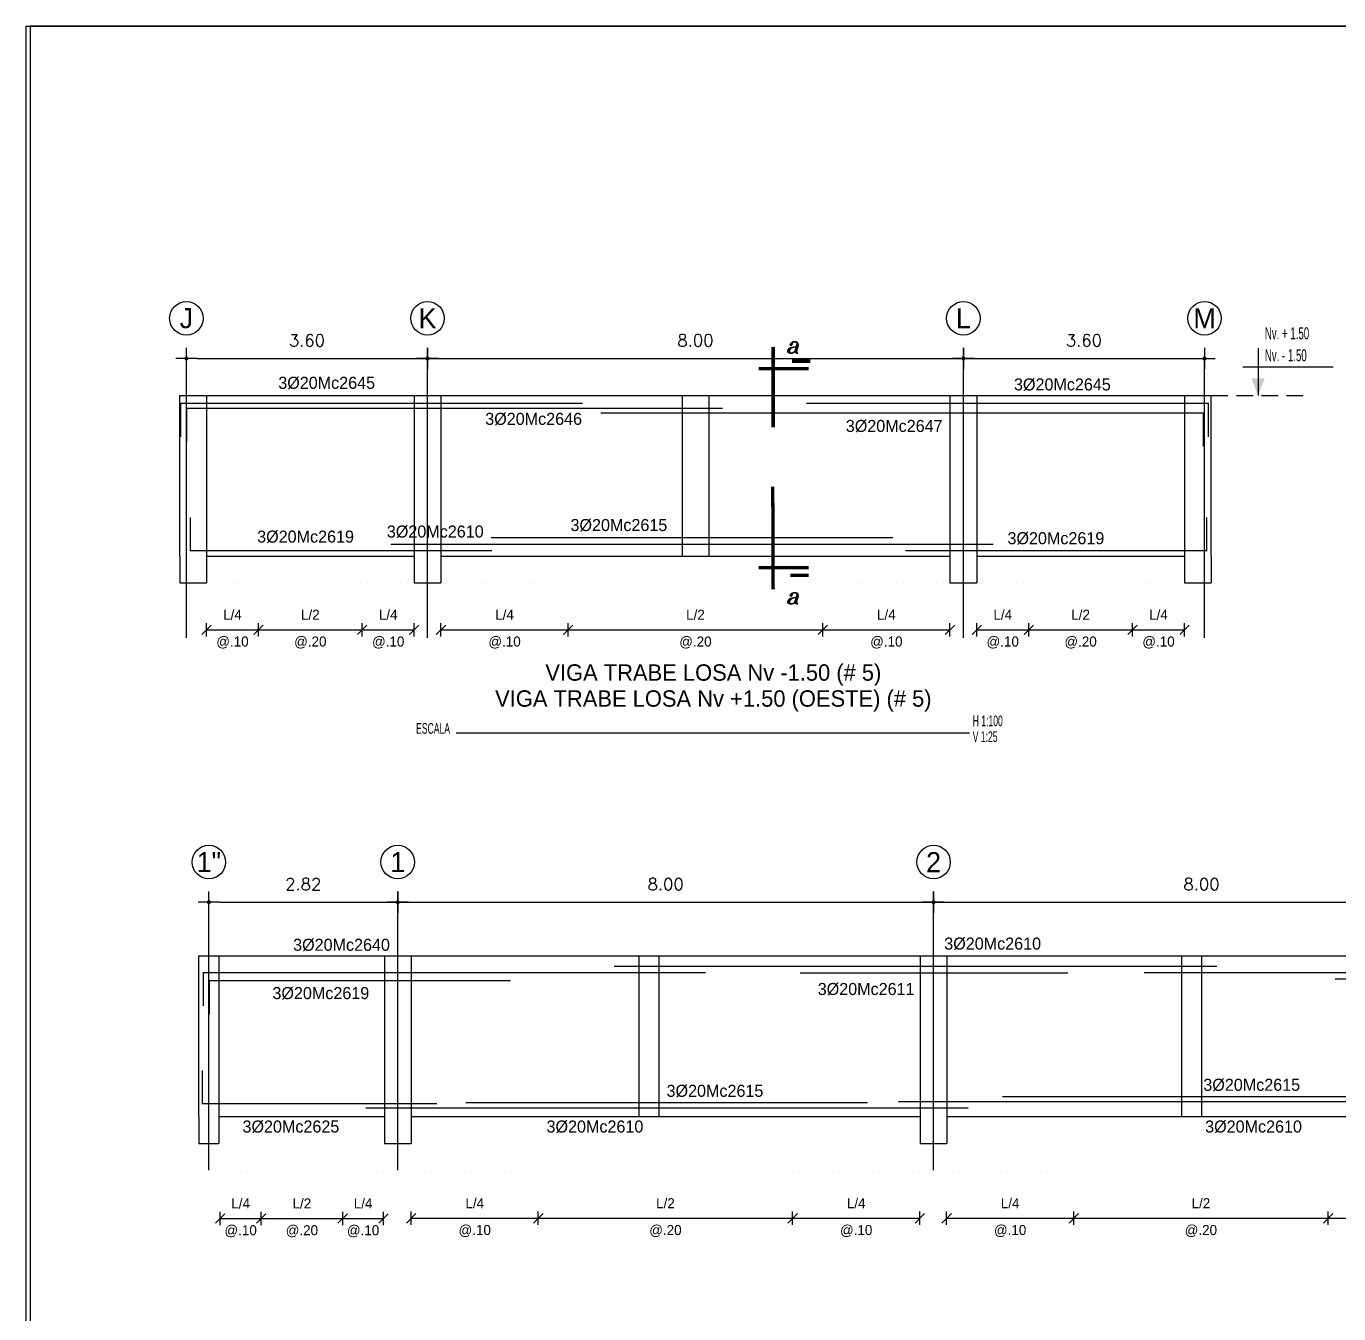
# Model space of a CAD drawing. Extents: x -2 to 140, y 23 to 108.
# Drawn here: x 30.16 to 49.76, y 80.59 to 99.81 of the extents above; entities that cross this region are included whole.
import ezdxf
from ezdxf.enums import TextEntityAlignment as Align

# ---------------------------------------------------------------- set-up
doc = ezdxf.new("R2010")
doc.units = 0
doc.header["$MEASUREMENT"] = 0
doc.linetypes.add('CENTER2', pattern=[1.125, 0.75, -0.125, 0.125, -0.125])
doc.linetypes.add('HIDDEN', pattern=[0.375, 0.25, -0.125])
doc.layers.get('0').update_dxf_attribs({"linetype": 'CONTINUOUS'})
doc.layers.get('DEFPOINTS').update_dxf_attribs({"color": 8, "linetype": 'CONTINUOUS'})
for name, color, linetype in [('ACEROS', 5, 'CONTINUOUS'), ('COLUMNAS', 2, 'CONTINUOUS'), ('EJES', 1, 'CONTINUOUS'), ('ESTRIBOS', 2, 'CONTINUOUS'), ('HIERROS', 5, 'CONTINUOUS'), ('L1', 5, 'CONTINUOUS'), ('PLANILL1', 7, 'CONTINUOUS'), ('VIGAS', 7, 'CONTINUOUS')]:
    doc.layers.add(name, color=color, linetype=linetype)
doc.styles.add('ROMANT', font='romant')
doc.styles.add('STANDART', font='TXT.SHX', dxfattribs={"height": 0.18})
doc.dimstyles.new('STYLE100', dxfattribs={"dimscale": 2, "dimtxt": 0.08, "dimasz": 0.08, "dimexe": 0, "dimexo": 0.06, "dimgap": 0.09, "dimtad": 1, "dimzin": 0, "dimtxsty": 'STANDART', "dimblk": 'DOT', "dimcen": 0.09, "dimse1": 1, "dimse2": 1, "dimclrd": 1, "dimclre": 1, "dimclrt": 2, "dimazin": 3, "dimtfac": 1, "dimtix": 1, "dimtmove": 0, "dimatfit": 3, "dimtvp": 1.25, "dimtolj": 1, "dimtzin": 0})

# ---------------------------------------------------------------- blocks, each defined once
blk = doc.blocks.new('DOT')
at = {"color": 0}
for p, q in [((-1, 0), (1, 0)), ((0, 1), (0, -1))]:
    blk.add_line(p, q, dxfattribs=at)
at = {"color": 2, "linetype": 'BYBLOCK', "const_width": 0.1875}
blk.add_lwpolyline([(0.09375, 0, 1), (-0.09375, 0, 1)], format="xyb", close=True, dxfattribs=at)
blk = doc.blocks.new('*D123')
at = {"color": 1, "linetype": 'BYBLOCK'}
blk.add_line((32.714, 94.853), (35.994, 94.853), dxfattribs=at)
at = {"layer": 'DEFPOINTS', "color": 0, "linetype": 'BYBLOCK'}
for p in [(32.554, 94.853), (36.154, 94.853), (36.154, 94.853)]:
    blk.add_point(p, dxfattribs=at)
at = {"color": 1, "linetype": 'BYBLOCK', "xscale": 0.16, "yscale": 0.16, "zscale": 0.16, "rotation": 180}
blk.add_blockref('DOT', (32.554, 94.853), dxfattribs=at)
at = {"color": 1, "linetype": 'BYBLOCK', "xscale": 0.16, "yscale": 0.16, "zscale": 0.16}
blk.add_blockref('DOT', (36.154, 94.853), dxfattribs=at)
at = {"color": 2, "linetype": 'BYBLOCK', "insert": (34.354, 95.123), "char_height": 0.18, "attachment_point": 5, "style": 'STANDART'}
blk.add_mtext('\\A1;3.60', dxfattribs=at)
blk = doc.blocks.new('_DOT')
at = {"color": 0, "linetype": 'BYBLOCK'}
blk.add_line((-0.5, 0), (-1, 0), dxfattribs=at)
at = {"color": 0, "linetype": 'BYBLOCK', "const_width": 0.5}
blk.add_lwpolyline([(-0.25, 0, 1), (0.25, 0, 1)], format="xyb", close=True, dxfattribs=at)
blk = doc.blocks.new('*D124')
at = {"color": 1, "linetype": 'BYBLOCK'}
blk.add_line((36.314, 94.853), (43.994, 94.853), dxfattribs=at)
at = {"layer": 'DEFPOINTS', "color": 0, "linetype": 'BYBLOCK'}
for p in [(36.154, 94.853), (44.154, 94.853), (44.154, 94.853)]:
    blk.add_point(p, dxfattribs=at)
at = {"color": 1, "linetype": 'BYBLOCK', "xscale": 0.16, "yscale": 0.16, "zscale": 0.16, "rotation": 180}
blk.add_blockref('DOT', (36.154, 94.853), dxfattribs=at)
at = {"color": 1, "linetype": 'BYBLOCK', "xscale": 0.16, "yscale": 0.16, "zscale": 0.16}
blk.add_blockref('DOT', (44.154, 94.853), dxfattribs=at)
at = {"color": 2, "linetype": 'BYBLOCK', "insert": (40.154, 95.123), "char_height": 0.18, "attachment_point": 5, "style": 'STANDART'}
blk.add_mtext('\\A1;8.00', dxfattribs=at)
blk = doc.blocks.new('*D125')
at = {"color": 1, "linetype": 'BYBLOCK'}
blk.add_line((44.314, 94.853), (47.594, 94.853), dxfattribs=at)
at = {"layer": 'DEFPOINTS', "color": 0, "linetype": 'BYBLOCK'}
for p in [(44.154, 94.853), (47.754, 94.853), (47.754, 94.853)]:
    blk.add_point(p, dxfattribs=at)
at = {"color": 1, "linetype": 'BYBLOCK', "xscale": 0.16, "yscale": 0.16, "zscale": 0.16, "rotation": 180}
blk.add_blockref('DOT', (44.154, 94.853), dxfattribs=at)
at = {"color": 1, "linetype": 'BYBLOCK', "xscale": 0.16, "yscale": 0.16, "zscale": 0.16}
blk.add_blockref('DOT', (47.754, 94.853), dxfattribs=at)
at = {"color": 2, "linetype": 'BYBLOCK', "insert": (45.954, 95.123), "char_height": 0.18, "attachment_point": 5, "style": 'STANDART'}
blk.add_mtext('\\A1;3.60', dxfattribs=at)
blk = doc.blocks.new('*D131')
at = {"color": 1, "linetype": 'BYBLOCK'}
blk.add_line((33.049, 86.736), (35.549, 86.736), dxfattribs=at)
at = {"layer": 'DEFPOINTS', "color": 0, "linetype": 'BYBLOCK'}
for p in [(32.889, 86.736), (35.709, 86.736), (35.709, 86.736)]:
    blk.add_point(p, dxfattribs=at)
at = {"color": 1, "linetype": 'BYBLOCK', "xscale": 0.16, "yscale": 0.16, "zscale": 0.16, "rotation": 180}
blk.add_blockref('DOT', (32.889, 86.736), dxfattribs=at)
at = {"color": 1, "linetype": 'BYBLOCK', "xscale": 0.16, "yscale": 0.16, "zscale": 0.16}
blk.add_blockref('DOT', (35.709, 86.736), dxfattribs=at)
at = {"color": 2, "linetype": 'BYBLOCK', "insert": (34.299, 87.006), "char_height": 0.18, "attachment_point": 5, "style": 'STANDART'}
blk.add_mtext('\\A1;2.82', dxfattribs=at)
blk = doc.blocks.new('*D132')
at = {"color": 1, "linetype": 'BYBLOCK'}
blk.add_line((35.869, 86.736), (43.549, 86.736), dxfattribs=at)
at = {"layer": 'DEFPOINTS', "color": 0, "linetype": 'BYBLOCK'}
for p in [(35.709, 86.736), (43.709, 86.736), (43.709, 86.736)]:
    blk.add_point(p, dxfattribs=at)
at = {"color": 1, "linetype": 'BYBLOCK', "xscale": 0.16, "yscale": 0.16, "zscale": 0.16, "rotation": 180}
blk.add_blockref('DOT', (35.709, 86.736), dxfattribs=at)
at = {"color": 1, "linetype": 'BYBLOCK', "xscale": 0.16, "yscale": 0.16, "zscale": 0.16}
blk.add_blockref('DOT', (43.709, 86.736), dxfattribs=at)
at = {"color": 2, "linetype": 'BYBLOCK', "insert": (39.709, 87.006), "char_height": 0.18, "attachment_point": 5, "style": 'STANDART'}
blk.add_mtext('\\A1;8.00', dxfattribs=at)
blk = doc.blocks.new('*D133')
at = {"color": 1, "linetype": 'BYBLOCK'}
blk.add_line((43.869, 86.736), (51.549, 86.736), dxfattribs=at)
at = {"layer": 'DEFPOINTS', "color": 0, "linetype": 'BYBLOCK'}
for p in [(43.709, 86.736), (51.709, 86.736), (51.709, 86.736)]:
    blk.add_point(p, dxfattribs=at)
at = {"color": 1, "linetype": 'BYBLOCK', "xscale": 0.16, "yscale": 0.16, "zscale": 0.16, "rotation": 180}
blk.add_blockref('DOT', (43.709, 86.736), dxfattribs=at)
at = {"color": 1, "linetype": 'BYBLOCK', "xscale": 0.16, "yscale": 0.16, "zscale": 0.16}
blk.add_blockref('DOT', (51.709, 86.736), dxfattribs=at)
at = {"color": 2, "linetype": 'BYBLOCK', "insert": (47.709, 87.006), "char_height": 0.18, "attachment_point": 5, "style": 'STANDART'}
blk.add_mtext('\\A1;8.00', dxfattribs=at)

msp = doc.modelspace()

# ---------------------------------------------------------------- linework, layer by layer
at = {"color": 6}
for p, q in [((30.163, 99.813), (139.82, 99.813)), ((30.163, 23.269), (30.163, 99.813))]:
    msp.add_line(p, q, dxfattribs=at)
for p, q in [((32.784, 90.732), (32.925, 90.873)), ((32.854, 90.703), (32.854, 90.903)), ((32.854, 90.803), (33.629, 90.803)), ((33.559, 90.732), (33.7, 90.873)), ((33.629, 90.703), (33.629, 90.903)), ((33.629, 90.803), (35.179, 90.803)), ((35.109, 90.732), (35.25, 90.873)), ((35.179, 90.703), (35.179, 90.903)), ((35.179, 90.803), (35.954, 90.803)), ((35.884, 90.732), (36.025, 90.873)), ((35.954, 90.703), (35.954, 90.903)), ((36.284, 90.732), (36.425, 90.873)), ((36.354, 90.703), (36.354, 90.903)), ((36.354, 90.803), (38.254, 90.803)), ((38.184, 90.732), (38.325, 90.873)), ((38.254, 90.703), (38.254, 90.903)), ((38.254, 90.803), (42.054, 90.803)), ((41.984, 90.732), (42.125, 90.873)), ((42.054, 90.703), (42.054, 90.903)), ((42.054, 90.803), (43.954, 90.803)), ((43.884, 90.732), (44.025, 90.873)), ((43.954, 90.703), (43.954, 90.903)), ((44.284, 90.732), (44.425, 90.873)), ((44.354, 90.703), (44.354, 90.903)), ((44.354, 90.803), (45.129, 90.803)), ((45.059, 90.732), (45.2, 90.873)), ((45.129, 90.703), (45.129, 90.903)), ((45.129, 90.803), (46.679, 90.803)), ((46.609, 90.732), (46.75, 90.873)), ((46.679, 90.703), (46.679, 90.903)), ((46.679, 90.803), (47.454, 90.803)), ((47.384, 90.732), (47.525, 90.873)), ((47.454, 90.703), (47.454, 90.903)), ((33.059, 81.915), (33.059, 82.115)), ((33.668, 81.915), (33.668, 82.115)), ((34.888, 81.915), (34.888, 82.115)), ((35.497, 81.915), (35.497, 82.115)), ((35.909, 81.918), (35.909, 82.118)), ((37.808, 81.918), (37.808, 82.118)), ((41.605, 81.918), (41.605, 82.118)), ((43.503, 81.918), (43.503, 82.118)), ((43.903, 81.918), (43.903, 82.118)), ((45.802, 81.918), (45.802, 82.118)), ((49.599, 81.918), (49.599, 82.118)), ((32.988, 81.945), (33.13, 82.086)), ((33.059, 82.015), (33.668, 82.015)), ((33.598, 81.945), (33.739, 82.086)), ((33.668, 82.015), (34.888, 82.015)), ((34.817, 81.945), (34.958, 82.086)), ((34.888, 82.015), (35.497, 82.015)), ((35.426, 81.945), (35.568, 82.086)), ((35.839, 81.947), (35.98, 82.088)), ((35.909, 82.018), (37.808, 82.018)), ((37.737, 81.947), (37.879, 82.088)), ((37.808, 82.018), (41.605, 82.018)), ((41.534, 81.947), (41.676, 82.088)), ((41.605, 82.018), (43.503, 82.018)), ((43.433, 81.947), (43.574, 82.088)), ((43.832, 81.947), (43.974, 82.088)), ((43.903, 82.018), (45.802, 82.018)), ((45.731, 81.947), (45.872, 82.088)), ((45.802, 82.018), (49.599, 82.018)), ((49.528, 81.947), (49.67, 82.088)), ((49.599, 82.018), (51.497, 82.018))]:
    msp.add_line(p, q)
for centre in [(32.554, 95.453), (36.154, 95.453), (44.154, 95.453), (47.754, 95.453), (32.889, 87.336), (35.709, 87.336), (43.709, 87.336)]:
    msp.add_circle(centre, 0.25)
at = {"layer": 'ACEROS', "color": 1, "linetype": 'CENTER2', "const_width": 0.05}
for points in [[(41.314, 95.024), (41.314, 93.825)], [(41.314, 91.407), (41.308, 92.94)]]:
    msp.add_lwpolyline(points, dxfattribs=at)
at = {"layer": 'ACEROS', "color": 1, "linetype": 'CONTINUOUS', "const_width": 0.05}
for points in [[(41.846, 94.702), (41.097, 94.702)], [(41.87, 94.813), (41.595, 94.813)], [(41.846, 91.729), (41.097, 91.729)], [(41.846, 91.618), (41.572, 91.618)]]:
    msp.add_lwpolyline(points, dxfattribs=at)
at = {"layer": 'ACEROS', "const_width": 0.02}
for points in [[(38.47, 94.183), (32.47, 94.183), (32.47, 93.683)], [(40.559, 94.11), (32.559, 94.11), (32.559, 93.61)], [(41.809, 94.183), (47.809, 94.183), (47.809, 93.683)], [(38.737, 94.038), (47.737, 94.038), (47.737, 93.538)], [(37.115, 91.983), (32.615, 91.983), (32.615, 92.483)], [(43.285, 91.983), (47.785, 91.983), (47.785, 92.483)], [(37.103, 92.177), (43.103, 92.177)], [(35.603, 92.08), (44.603, 92.08)], [(40.305, 85.685), (32.805, 85.685), (32.805, 85.185)], [(38.94, 85.779), (47.94, 85.779)], [(45.716, 85.682), (41.716, 85.682)], [(46.852, 85.687), (55.852, 85.687)], [(37.395, 85.565), (32.895, 85.565), (32.895, 85.065)], [(53.704, 85.589), (49.704, 85.589)], [(36.294, 83.728), (32.794, 83.728), (32.794, 84.228)], [(35.23, 83.665), (44.23, 83.665)], [(42.723, 83.745), (36.723, 83.745)], [(43.183, 83.759), (52.183, 83.759)], [(50.737, 83.835), (44.737, 83.835)]]:
    msp.add_lwpolyline(points, dxfattribs=at)
at = {"layer": 'COLUMNAS', "color": 1, "linetype": 'CONTINUOUS'}
msp.add_solid([(48.454, 94.556), (48.651, 94.556), (48.553, 94.303)], dxfattribs=at)
at = {"layer": 'EJES'}
for p, q in [((32.554, 90.681), (32.554, 94.853)), ((36.154, 90.681), (36.154, 94.853)), ((44.154, 90.681), (44.154, 94.853)), ((47.754, 90.681), (47.754, 94.853)), ((32.889, 82.736), (32.889, 86.736)), ((35.709, 82.736), (35.709, 86.736)), ((43.709, 82.736), (43.709, 86.736))]:
    msp.add_line(p, q, dxfattribs=at)
at = {"layer": 'EJES', "color": 7, "linetype": 'HIDDEN'}
msp.add_line((47.854, 94.303), (49.304, 94.303), dxfattribs=at)
at = {"layer": 'EJES', "color": 7, "linetype": 'CONTINUOUS'}
msp.add_line((36.582, 89.265), (44.245, 89.265), dxfattribs=at)
at = {"layer": 'ESTRIBOS'}
for p, q in [((32.854, 91.503), (32.854, 91.503)), ((32.954, 91.503), (32.954, 91.503)), ((33.054, 91.503), (33.054, 91.503)), ((33.154, 91.503), (33.154, 91.503)), ((33.254, 91.503), (33.254, 91.503)), ((33.354, 91.503), (33.354, 91.503)), ((33.454, 91.503), (33.454, 91.503)), ((33.554, 91.503), (33.554, 91.503)), ((33.654, 91.503), (33.654, 91.503)), ((33.904, 91.503), (33.904, 91.503)), ((34.104, 91.503), (34.104, 91.503)), ((34.304, 91.503), (34.304, 91.503)), ((34.504, 91.503), (34.504, 91.503)), ((34.704, 91.503), (34.704, 91.503)), ((34.904, 91.503), (34.904, 91.503)), ((35.154, 91.503), (35.154, 91.503)), ((35.254, 91.503), (35.254, 91.503)), ((35.354, 91.503), (35.354, 91.503)), ((35.454, 91.503), (35.454, 91.503)), ((35.554, 91.503), (35.554, 91.503)), ((35.654, 91.503), (35.654, 91.503)), ((35.754, 91.503), (35.754, 91.503)), ((35.854, 91.503), (35.854, 91.503)), ((35.954, 91.503), (35.954, 91.503)), ((36.354, 91.503), (36.354, 91.503)), ((36.454, 91.503), (36.454, 91.503)), ((36.554, 91.503), (36.554, 91.503)), ((36.654, 91.503), (36.654, 91.503)), ((36.754, 91.503), (36.754, 91.503)), ((36.854, 91.503), (36.854, 91.503)), ((36.954, 91.503), (36.954, 91.503)), ((37.054, 91.503), (37.054, 91.503)), ((37.154, 91.503), (37.154, 91.503)), ((37.254, 91.503), (37.254, 91.503)), ((37.354, 91.503), (37.354, 91.503)), ((37.454, 91.503), (37.454, 91.503)), ((37.554, 91.503), (37.554, 91.503)), ((37.654, 91.503), (37.654, 91.503)), ((37.754, 91.503), (37.754, 91.503)), ((37.854, 91.503), (37.854, 91.503)), ((37.954, 91.503), (37.954, 91.503)), ((38.054, 91.503), (38.054, 91.503)), ((38.154, 91.503), (38.154, 91.503)), ((38.254, 91.503), (38.254, 91.503)), ((38.454, 91.503), (38.454, 91.503)), ((38.654, 91.503), (38.654, 91.503)), ((38.854, 91.503), (38.854, 91.503)), ((39.054, 91.503), (39.054, 91.503)), ((39.254, 91.503), (39.254, 91.503)), ((39.454, 91.503), (39.454, 91.503)), ((39.654, 91.503), (39.654, 91.503)), ((39.854, 91.503), (39.854, 91.503)), ((40.054, 91.503), (40.054, 91.503)), ((40.254, 91.503), (40.254, 91.503)), ((40.454, 91.503), (40.454, 91.503)), ((40.654, 91.503), (40.654, 91.503)), ((40.854, 91.503), (40.854, 91.503)), ((41.054, 91.503), (41.054, 91.503)), ((41.254, 91.503), (41.254, 91.503)), ((41.454, 91.503), (41.454, 91.503)), ((41.654, 91.503), (41.654, 91.503)), ((41.854, 91.503), (41.854, 91.503)), ((42.054, 91.503), (42.054, 91.503)), ((42.154, 91.503), (42.154, 91.503)), ((42.254, 91.503), (42.254, 91.503)), ((42.354, 91.503), (42.354, 91.503)), ((42.454, 91.503), (42.454, 91.503)), ((42.554, 91.503), (42.554, 91.503)), ((42.654, 91.503), (42.654, 91.503)), ((42.754, 91.503), (42.754, 91.503)), ((42.854, 91.503), (42.854, 91.503)), ((42.954, 91.503), (42.954, 91.503)), ((43.054, 91.503), (43.054, 91.503)), ((43.154, 91.503), (43.154, 91.503)), ((43.254, 91.503), (43.254, 91.503)), ((43.354, 91.503), (43.354, 91.503)), ((43.454, 91.503), (43.454, 91.503)), ((43.554, 91.503), (43.554, 91.503)), ((43.654, 91.503), (43.654, 91.503)), ((43.754, 91.503), (43.754, 91.503)), ((43.854, 91.503), (43.854, 91.503)), ((43.954, 91.503), (43.954, 91.503)), ((44.354, 91.503), (44.354, 91.503)), ((44.454, 91.503), (44.454, 91.503)), ((44.554, 91.503), (44.554, 91.503)), ((44.654, 91.503), (44.654, 91.503)), ((44.754, 91.503), (44.754, 91.503)), ((44.854, 91.503), (44.854, 91.503)), ((44.954, 91.503), (44.954, 91.503)), ((45.054, 91.503), (45.054, 91.503)), ((45.154, 91.503), (45.154, 91.503)), ((45.404, 91.503), (45.404, 91.503)), ((45.604, 91.503), (45.604, 91.503)), ((45.804, 91.503), (45.804, 91.503)), ((46.004, 91.503), (46.004, 91.503)), ((46.204, 91.503), (46.204, 91.503)), ((46.404, 91.503), (46.404, 91.503)), ((46.654, 91.503), (46.654, 91.503)), ((46.754, 91.503), (46.754, 91.503)), ((46.854, 91.503), (46.854, 91.503)), ((46.954, 91.503), (46.954, 91.503)), ((47.054, 91.503), (47.054, 91.503)), ((47.154, 91.503), (47.154, 91.503)), ((47.254, 91.503), (47.254, 91.503)), ((47.354, 91.503), (47.354, 91.503)), ((47.454, 91.503), (47.454, 91.503)), ((33.059, 82.715), (33.059, 82.715)), ((33.159, 82.715), (33.159, 82.715)), ((33.259, 82.715), (33.259, 82.715)), ((33.359, 82.715), (33.359, 82.715)), ((33.459, 82.715), (33.459, 82.715)), ((33.559, 82.715), (33.559, 82.715)), ((33.659, 82.715), (33.659, 82.715)), ((33.878, 82.715), (33.878, 82.715)), ((34.078, 82.715), (34.078, 82.715)), ((34.278, 82.715), (34.278, 82.715)), ((34.478, 82.715), (34.478, 82.715)), ((34.678, 82.715), (34.678, 82.715)), ((34.897, 82.715), (34.897, 82.715)), ((34.997, 82.715), (34.997, 82.715)), ((35.097, 82.715), (35.097, 82.715)), ((35.197, 82.715), (35.197, 82.715)), ((35.297, 82.715), (35.297, 82.715)), ((35.397, 82.715), (35.397, 82.715)), ((35.497, 82.715), (35.497, 82.715)), ((35.909, 82.718), (35.909, 82.718)), ((36.009, 82.718), (36.009, 82.718)), ((36.109, 82.718), (36.109, 82.718)), ((36.209, 82.718), (36.209, 82.718)), ((36.309, 82.718), (36.309, 82.718)), ((36.409, 82.718), (36.409, 82.718)), ((36.509, 82.718), (36.509, 82.718)), ((36.609, 82.718), (36.609, 82.718)), ((36.709, 82.718), (36.709, 82.718)), ((36.809, 82.718), (36.809, 82.718)), ((36.909, 82.718), (36.909, 82.718)), ((37.009, 82.718), (37.009, 82.718)), ((37.109, 82.718), (37.109, 82.718)), ((37.209, 82.718), (37.209, 82.718)), ((37.309, 82.718), (37.309, 82.718)), ((37.409, 82.718), (37.409, 82.718)), ((37.509, 82.718), (37.509, 82.718)), ((37.609, 82.718), (37.609, 82.718)), ((37.709, 82.718), (37.709, 82.718)), ((37.809, 82.718), (37.809, 82.718)), ((38.106, 82.718), (38.106, 82.718)), ((38.306, 82.718), (38.306, 82.718)), ((38.506, 82.718), (38.506, 82.718)), ((38.706, 82.718), (38.706, 82.718)), ((38.906, 82.718), (38.906, 82.718)), ((39.106, 82.718), (39.106, 82.718)), ((39.306, 82.718), (39.306, 82.718)), ((39.506, 82.718), (39.506, 82.718)), ((39.706, 82.718), (39.706, 82.718)), ((39.906, 82.718), (39.906, 82.718)), ((40.106, 82.718), (40.106, 82.718)), ((40.306, 82.718), (40.306, 82.718)), ((40.506, 82.718), (40.506, 82.718)), ((40.706, 82.718), (40.706, 82.718)), ((40.906, 82.718), (40.906, 82.718)), ((41.106, 82.718), (41.106, 82.718)), ((41.306, 82.718), (41.306, 82.718)), ((41.603, 82.718), (41.603, 82.718)), ((41.703, 82.718), (41.703, 82.718)), ((41.803, 82.718), (41.803, 82.718)), ((41.903, 82.718), (41.903, 82.718)), ((42.003, 82.718), (42.003, 82.718)), ((42.103, 82.718), (42.103, 82.718)), ((42.203, 82.718), (42.203, 82.718)), ((42.303, 82.718), (42.303, 82.718)), ((42.403, 82.718), (42.403, 82.718)), ((42.503, 82.718), (42.503, 82.718)), ((42.603, 82.718), (42.603, 82.718)), ((42.703, 82.718), (42.703, 82.718)), ((42.803, 82.718), (42.803, 82.718)), ((42.903, 82.718), (42.903, 82.718)), ((43.003, 82.718), (43.003, 82.718)), ((43.103, 82.718), (43.103, 82.718)), ((43.203, 82.718), (43.203, 82.718)), ((43.303, 82.718), (43.303, 82.718)), ((43.403, 82.718), (43.403, 82.718)), ((43.503, 82.718), (43.503, 82.718)), ((43.903, 82.718), (43.903, 82.718)), ((44.003, 82.718), (44.003, 82.718)), ((44.103, 82.718), (44.103, 82.718)), ((44.203, 82.718), (44.203, 82.718)), ((44.303, 82.718), (44.303, 82.718)), ((44.403, 82.718), (44.403, 82.718)), ((44.503, 82.718), (44.503, 82.718)), ((44.603, 82.718), (44.603, 82.718)), ((44.703, 82.718), (44.703, 82.718)), ((44.803, 82.718), (44.803, 82.718)), ((44.903, 82.718), (44.903, 82.718)), ((45.003, 82.718), (45.003, 82.718)), ((45.103, 82.718), (45.103, 82.718)), ((45.203, 82.718), (45.203, 82.718)), ((45.303, 82.718), (45.303, 82.718)), ((45.403, 82.718), (45.403, 82.718)), ((45.503, 82.718), (45.503, 82.718)), ((45.603, 82.718), (45.603, 82.718)), ((45.703, 82.718), (45.703, 82.718)), ((45.803, 82.718), (45.803, 82.718)), ((46.1, 82.718), (46.1, 82.718)), ((46.3, 82.718), (46.3, 82.718)), ((46.5, 82.718), (46.5, 82.718)), ((46.7, 82.718), (46.7, 82.718)), ((46.9, 82.718), (46.9, 82.718)), ((47.1, 82.718), (47.1, 82.718)), ((47.3, 82.718), (47.3, 82.718)), ((47.5, 82.718), (47.5, 82.718)), ((47.7, 82.718), (47.7, 82.718)), ((47.9, 82.718), (47.9, 82.718)), ((48.1, 82.718), (48.1, 82.718)), ((48.3, 82.718), (48.3, 82.718)), ((48.5, 82.718), (48.5, 82.718)), ((48.7, 82.718), (48.7, 82.718)), ((48.9, 82.718), (48.9, 82.718)), ((49.1, 82.718), (49.1, 82.718)), ((49.3, 82.718), (49.3, 82.718)), ((49.597, 82.718), (49.597, 82.718)), ((49.697, 82.718), (49.697, 82.718))]:
    msp.add_line(p, q, dxfattribs=at)
at = {"layer": 'L1', "color": 7, "linetype": 'CONTINUOUS'}
for p, q in [((48.553, 95.008), (48.553, 94.303)), ((48.326, 94.729), (49.676, 94.729))]:
    msp.add_line(p, q, dxfattribs=at)
at = {"layer": 'PLANILL1', "color": 6}
for p, q in [((139.82, 99.813), (30.222, 99.813)), ((30.222, 99.813), (30.222, 23.214))]:
    msp.add_line(p, q, dxfattribs=at)
at = {"layer": 'VIGAS'}
for p, q in [((32.454, 91.903), (32.454, 94.303)), ((32.454, 94.303), (32.854, 94.303)), ((32.854, 94.303), (32.854, 91.503)), ((32.854, 94.303), (35.954, 94.303)), ((35.954, 94.303), (36.354, 94.303)), ((35.954, 94.303), (35.954, 91.503)), ((36.354, 94.303), (36.354, 91.503)), ((36.354, 94.303), (39.954, 94.303)), ((39.954, 94.303), (40.354, 94.303)), ((39.954, 94.303), (39.954, 91.903)), ((40.354, 94.303), (40.354, 91.903)), ((40.354, 94.303), (43.954, 94.303)), ((43.954, 94.303), (44.354, 94.303)), ((43.954, 94.303), (43.954, 91.503)), ((44.354, 94.303), (44.354, 91.503)), ((44.354, 94.303), (47.454, 94.303)), ((47.454, 94.303), (47.854, 94.303)), ((47.454, 94.303), (47.454, 91.503)), ((47.854, 91.903), (47.854, 94.303)), ((32.454, 91.903), (32.454, 91.503)), ((32.854, 91.903), (35.954, 91.903)), ((36.354, 91.903), (40.154, 91.903)), ((40.154, 91.903), (43.954, 91.903)), ((44.354, 91.903), (47.454, 91.903)), ((47.854, 91.903), (47.854, 91.503)), ((32.454, 91.503), (32.854, 91.503)), ((35.954, 91.503), (36.354, 91.503)), ((43.954, 91.503), (44.354, 91.503)), ((47.454, 91.503), (47.854, 91.503)), ((32.739, 83.536), (32.739, 85.936)), ((32.739, 85.936), (33.039, 85.936)), ((33.039, 85.936), (33.039, 83.136)), ((33.039, 85.936), (35.509, 85.936)), ((35.509, 85.936), (35.509, 83.136)), ((35.509, 85.936), (35.909, 85.936)), ((35.909, 85.936), (39.309, 85.936)), ((35.909, 85.936), (35.909, 83.136)), ((39.309, 85.936), (39.309, 83.536)), ((39.309, 85.936), (39.609, 85.936)), ((39.609, 85.936), (39.609, 83.536)), ((39.609, 85.936), (43.509, 85.936)), ((43.509, 85.936), (43.509, 83.136)), ((43.509, 85.936), (43.909, 85.936)), ((43.909, 85.936), (47.409, 85.936)), ((43.909, 85.936), (43.909, 83.136)), ((47.409, 85.936), (47.409, 83.536)), ((47.409, 85.936), (47.709, 85.936)), ((47.709, 85.936), (47.709, 83.536)), ((47.709, 85.936), (51.509, 85.936)), ((32.739, 83.536), (32.739, 83.136)), ((33.039, 83.536), (35.509, 83.536)), ((35.909, 83.536), (39.309, 83.536)), ((39.309, 83.536), (39.609, 83.536)), ((39.609, 83.536), (43.509, 83.536)), ((43.909, 83.536), (47.409, 83.536)), ((47.409, 83.536), (47.709, 83.536)), ((47.709, 83.536), (51.509, 83.536)), ((32.739, 83.136), (33.039, 83.136)), ((35.509, 83.136), (35.909, 83.136)), ((43.509, 83.136), (43.909, 83.136))]:
    msp.add_line(p, q, dxfattribs=at)

# ---------------------------------------------------------------- texts
for s, height, p in [('J', 0.3, (32.554, 95.453)), ('K', 0.3, (36.154, 95.453)), ('L', 0.3, (44.154, 95.453)), ('M', 0.3, (47.754, 95.453)), ('VIGA TRABE LOSA Nv -1.50 (# 5)', 0.24456, (40.421, 90.135)), ('VIGA TRABE LOSA Nv +1.50 (OESTE) (# 5)', 0.24456, (40.421, 89.747)), ('1"', 0.3, (32.889, 87.336)), ('1', 0.3, (35.709, 87.336)), ('2', 0.3, (43.709, 87.336))]:
    msp.add_text(s, height=height).set_placement(p, align=Align.MIDDLE)
for s, height, p in [('3%%c20Mc2645', 0.18, (34.648, 94.4)), ('3%%c20Mc2645', 0.18, (45.632, 94.376)), ('3%%c20Mc2646', 0.18, (37.738, 93.862)), ('3%%c20Mc2647', 0.18, (43.121, 93.756)), ('3%%c20Mc2610', 0.18, (36.269, 92.18)), ('3%%c20Mc2615', 0.18, (39.011, 92.277)), ('3%%c20Mc2619', 0.18, (34.333, 92.104)), ('3%%c20Mc2619', 0.18, (45.535, 92.08)), ('L/4', 0.15, (33.242, 90.953)), ('L/2', 0.15, (34.404, 90.953)), ('L/4', 0.15, (35.567, 90.953)), ('L/4', 0.15, (37.304, 90.953)), ('L/2', 0.15, (40.154, 90.953)), ('L/4', 0.15, (43.004, 90.953)), ('L/4', 0.15, (44.742, 90.953)), ('L/2', 0.15, (45.904, 90.953)), ('L/4', 0.15, (47.067, 90.953)), ('@.10', 0.15, (33.242, 90.553)), ('@.20', 0.15, (34.404, 90.553)), ('@.10', 0.15, (35.567, 90.553)), ('@.10', 0.15, (37.304, 90.553)), ('@.20', 0.15, (40.154, 90.553)), ('@.10', 0.15, (43.004, 90.553)), ('@.10', 0.15, (44.742, 90.553)), ('@.20', 0.15, (45.904, 90.553)), ('@.10', 0.15, (47.067, 90.553)), ('3%%c20Mc2640', 0.18, (34.87, 86.011)), ('3%%c20Mc2610', 0.18, (44.591, 86.029)), ('3%%c20Mc2619', 0.18, (34.561, 85.29)), ('3%%c20Mc2611', 0.18, (42.702, 85.351)), ('3%%c20Mc2615', 0.18, (48.459, 83.921)), ('3%%c20Mc2615', 0.18, (40.445, 83.831)), ('3%%c20Mc2625', 0.18, (34.114, 83.298)), ('3%%c20Mc2610', 0.18, (38.653, 83.298)), ('3%%c20Mc2610', 0.18, (48.486, 83.298)), ('L/4', 0.15, (33.364, 82.165)), ('L/2', 0.15, (34.278, 82.165)), ('L/4', 0.15, (35.192, 82.165)), ('L/4', 0.15, (36.859, 82.168)), ('L/2', 0.15, (39.706, 82.168)), ('L/4', 0.15, (42.554, 82.168)), ('L/4', 0.15, (44.852, 82.168)), ('L/2', 0.15, (47.7, 82.168)), ('@.10', 0.15, (33.364, 81.765)), ('@.20', 0.15, (34.278, 81.765)), ('@.10', 0.15, (35.192, 81.765)), ('@.10', 0.15, (36.859, 81.768)), ('@.20', 0.15, (39.706, 81.768)), ('@.10', 0.15, (42.554, 81.768)), ('@.10', 0.15, (44.852, 81.768)), ('@.20', 0.15, (47.7, 81.768))]:
    msp.add_text(s, height=height).set_placement(p, align=Align.CENTER)
at = {"layer": 'HIERROS', "color": 2, "width": 0.6}
for s, height, p in [('Nv. + 1.50', 0.18, (48.654, 95.139)), ('Nv. - 1.50', 0.18, (48.654, 94.811)), ('ESCALA', 0.16, (35.983, 89.251)), ('H 1:100', 0.16, (44.293, 89.364)), ('V 1:25', 0.16, (44.293, 89.128))]:
    msp.add_text(s, height=height, dxfattribs=at).set_placement(p)
at = {"layer": 'HIERROS', "color": 6, "style": 'ROMANT', "oblique": 17}
for p in [(41.491, 94.934), (41.491, 91.19)]:
    msp.add_text('a', height=0.25, dxfattribs=at).set_placement(p)

# ---------------------------------------------------------------- dimensions: what is measured, and where the dimension line sits
for base, p1, p2, picture, middle in [((36.154, 94.853), (32.554, 94.853), (36.154, 94.853), '*D123', (34.354, 95.123)), ((44.154, 94.853), (36.154, 94.853), (44.154, 94.853), '*D124', (40.154, 95.123)), ((47.754, 94.853), (44.154, 94.853), (47.754, 94.853), '*D125', (45.954, 95.123)), ((35.709, 86.736), (32.889, 86.736), (35.709, 86.736), '*D131', (34.299, 87.006)), ((43.709, 86.736), (35.709, 86.736), (43.709, 86.736), '*D132', (39.709, 87.006)), ((51.709, 86.736), (43.709, 86.736), (51.709, 86.736), '*D133', (47.709, 87.006))]:
    dim = msp.add_linear_dim(base=base, p1=p1, p2=p2, dimstyle='STYLE100')
    dim.commit()
    dim.dimension.update_dxf_attribs({"geometry": picture, "text_midpoint": middle})

doc.saveas('drawing.dxf')
